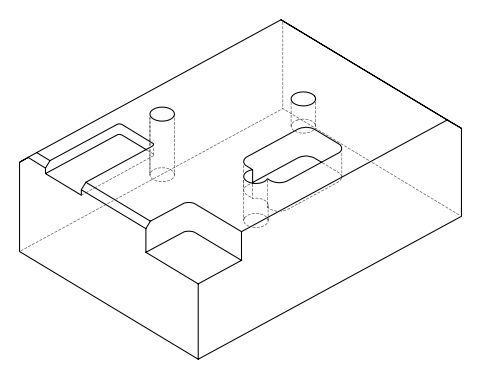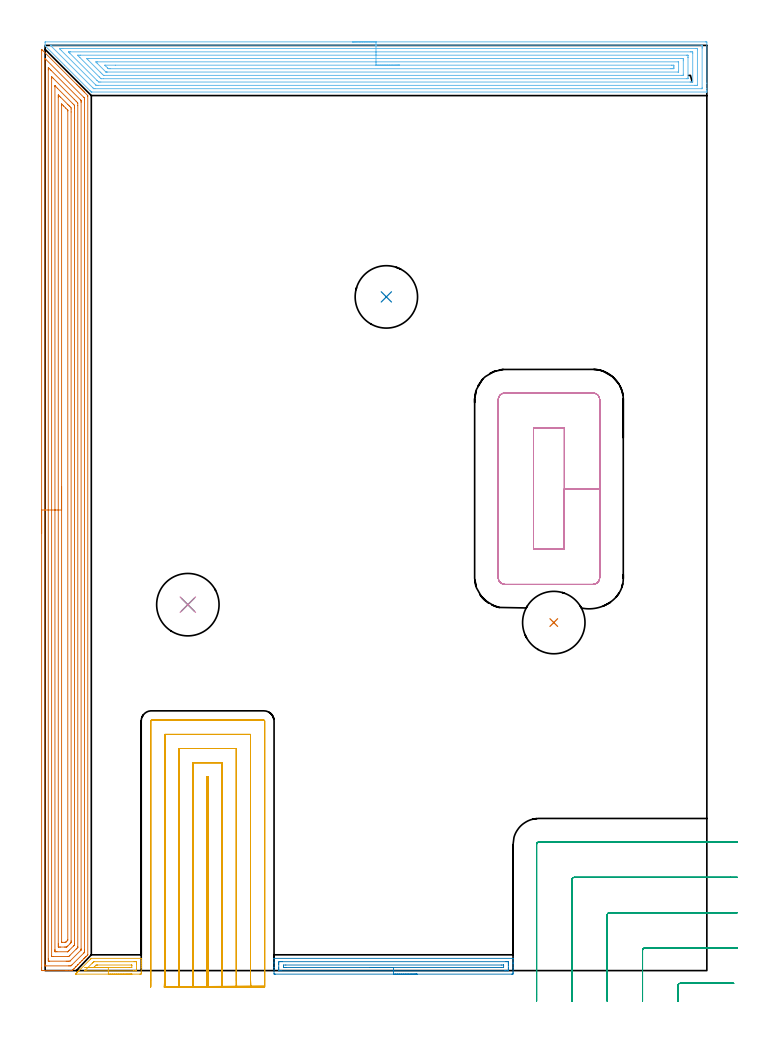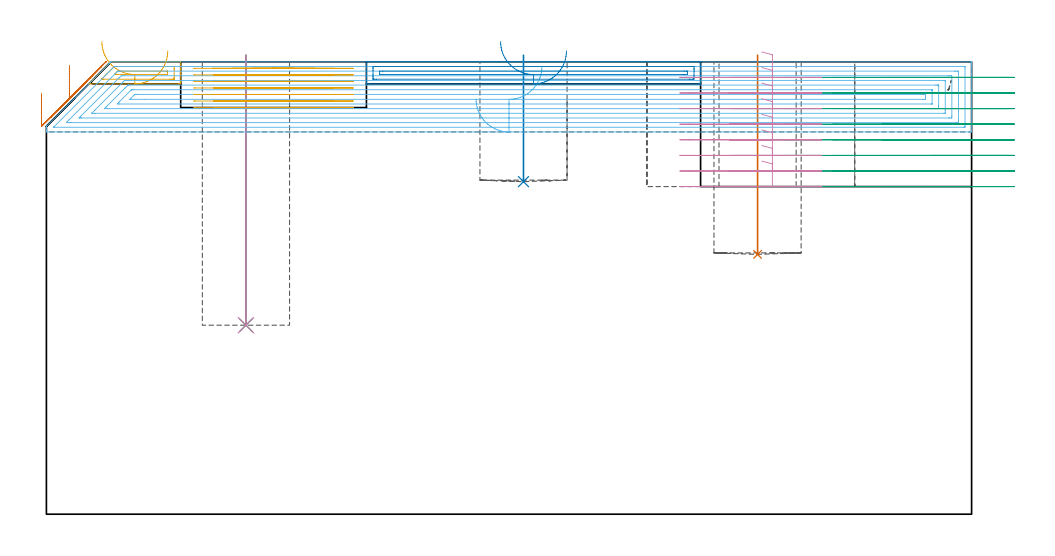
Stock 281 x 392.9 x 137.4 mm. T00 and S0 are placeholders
(PLAN: 11 operations, 5 tool changes, 78.5 min)
(1 INDEXABLE_INSERT_DRILL_BLIND_HOLE_FROM_SOLID | STEP1POCKET | NXT0302_024 | 0.24 min | 32065 mm3)
(2 INDEXABLE_INSERT_DRILL_BLIND_HOLE_FROM_SOLID_1 | STEP1POCKET_1 | NXT0302_024 | 0.16 min | 19887 mm3)
(3 INDEXABLE_INSERT_DRILL_BLIND_HOLE_FROM_SOLID_2 | STEP1POCKET_2 | NXT0302_005 | 0.33 min | 18078 mm3)
(4 DRILL_TO_ENLARGE_BLIND_HOLE | STEP1POCKET_2 | UGT0301_380 | 0.33 min | 26004 mm3)
(5 AREA_MILL | FG_CHAMFER_SURFACE | UGT0205_001 | 0.77 min | 822 mm3)
(6 AREA_MILL_1 | FG_CHAMFER_SURFACE_1 | UGT0205_001 | 17.73 min | 63671 mm3)
(7 AREA_MILL_2 | FG_CHAMFER_SURFACE_2 | UGT0205_001 | 21.69 min | 72508 mm3)
(8 AREA_MILL_3 | FG_CHAMFER_SURFACE_3 | UGT0205_001 | 2.61 min | 2464 mm3)
(9 MILL_CORNER_NOTCH_RECTANGULAR | CORNER_NOTCH_RECTANGULAR | UGT0201_094 | Follow Part, ap 5, ae 75% | 8.37 min | 200446 mm3)
(10 MILL_RECTANGULAR_POCKET | POCKET_RECTANGULAR_STRAIGHT | UGT0201_094 | Follow Part, ap 5, ae 75% | 7.2 min | 232419 mm3)
(11 MILL_SLOT | SLOT_PARTIAL_RECTANGULAR | UGT0201_126 | Follow Part, ap 2, ae 75% | 19.06 min | 86208 mm3)
(TOOL NXT0302_024 | Index. Insert Drill 26.5mm [880-D2650L32-03] | D26.5 PA176 FL80 Z2)
(TOOL NXT0302_005 | Index. Insert Drill 17mm [880-D1700L20-05] | D17 PA176 FL85 Z2)
(TOOL UGT0301_380 | Twist Drill Flat Bottom 26.5 mm | D26.5 PA180 FL165 Z2)
(TOOL UGT0205_001 | Chamfer Mill 20 x 3 x 45 deg. | D20 FL50 Z2)
(TOOL UGT0201_094 | End mill 20 mm | D20 FL38 Z4)
(TOOL UGT0201_126 | Carbide End Mill 8.0 | D8 FL15 Z4)
(OP 1 INDEXABLE_INSERT_DRILL_BLIND_HOLE_FROM_SOLID)
G17 G21 G94 G90
T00 M6
G54
G17 G0 G90 X216. Y147.8 S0 M3
G43 Z147.4 H1
G94 G81 G98 Z78.9 F250. R139.4
G80
M5
M2
(OP 2 INDEXABLE_INSERT_DRILL_BLIND_HOLE_FROM_SOLID_1)
G17 G21 G94 G90
T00 M6
G54
G17 G0 G90 X144.9 Y286.1 S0 M3
G43 Z147.4 H1
G94 G81 G98 Z101. F250. R139.4
G80
M5
M2
(OP 3 INDEXABLE_INSERT_DRILL_BLIND_HOLE_FROM_SOLID_2)
G17 G21 G94 G90
T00 M6
G54
G17 G0 G90 X60.6 Y155.4 S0 M3
G43 Z147.4 H1
G94 G81 G98 Z57.4 F250. R139.4
G80
M5
M2
(OP 4 DRILL_TO_ENLARGE_BLIND_HOLE)
G17 G21 G94 G90
T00 M6
G54
G17 G0 G90 X60.6 Y155.4 S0 M3
G43 Z147.4 H0
G94 G73 G98 Z57.4 F250. Q20. R139.4
G80
M5
M2
(OP 5 AREA_MILL)
G17 G21 G94 G90
T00 M6
G54
G17 G0 G90 X36.85 Y-1.5 S1061 M3
G43 Z147.4 H0
Z140.7
G94 G1 X36.812 Z139.828 F250.
X36.698 Z138.964
X36.509 Z138.112
X36.247 Z137.28
X35.913 Z136.474
X35.51 Z135.7
X35.042 Z134.964
X34.51 Z134.272
X33.921 Z133.629
X33.278 Z133.04
X32.586 Z132.509
X31.85 Z132.04
X31.076 Z131.637
X30.27 Z131.303
X29.438 Z131.041
X28.586 Z130.852
X27.722 Z130.738
X26.85 Z130.7
X13.212
X13.04 Y-1.498 Z130.702
X12.957 Y-1.496 Z130.704
X12.912 Y-1.491 Z130.706
X13.04 Y-1.359 Z130.839
X13.2 Y-1.198 Z130.997
X13.355 Y-1.043 Z131.154
X13.485 Y-0.914 Z131.284
X13.635 Y-0.762 Z131.433
X13.781 Y-0.618 Z131.58
X13.931 Y-0.468 Z131.729
X14.071 Y-0.327 Z131.869
X14.207 Y-0.192 Z132.006
X14.376 Y-0.023 Z132.175
X19.342 Y4.942 Z137.142
X19.551 Y5.149 Z137.344
X19.605 Y5.196 Z137.389
X19.722 Y5.2 Z137.4
X40.66
X40.79 Y5.198 Z137.389
X40.796 Y5.108 Z137.3
X40.8 Y5.011 Z137.209
Y4.352 Z136.551
Y3.702 Z135.901
Y3.156 Z135.352
Y2.883 Z135.08
Y2.285 Z134.482
Y2.013 Z134.21
Y1.415 Z133.609
Y-0.899 Z131.297
X40.795 Y-1.198 Z130.998
X40.79 Y-1.493 Z130.703
X40.521 Y-1.497 Z130.701
X40.215 Y-1.5 Z130.7
X26.85
Y-0.086 Z132.114
X17.38 Y-0.085 Z132.115
X17.049 Y-0.084 Z132.116
X16.798 Y-0.081 Z132.119
X16.785 Y-0.079 Z132.121
X16.788 Y-0.071 Z132.129
X16.81 Y-0.045 Z132.155
X17.049 Y0.199 Z132.399
X20.006 Y3.156 Z135.356
X20.307 Y3.455 Z135.655
X20.613 Y3.754 Z135.954
X20.648 Y3.779 Z135.979
X20.676 Y3.781 Z135.981
X20.737 Y3.784 Z135.984
X20.86 Y3.785 Z135.985
X37.789 Y3.786 Z135.986
X38.433 Y3.784 Z135.984
X38.684 Y3.782 Z135.982
X38.765 Y3.779 Z135.979
X38.791 Y3.772 Z135.972
X38.793 Y3.757 Z135.957
X38.798 Y3.67 Z135.87
X38.8 Y3.156 Z135.356
Y2.798 Z134.998
Y0.544 Z132.744
X38.799 Y0.186 Z132.386
X38.796 Y0.066 Z132.266
X38.791 Y-0.03 Z132.17
X38.786 Y-0.079 Z132.121
X38.754 Y-0.08 Z132.12
X38.433 Y-0.084 Z132.116
X38.186 Y-0.085 Z132.115
X37.542 Y-0.086 Z132.114
X26.85
Y1.328 Z133.528
X21.592
X21.504 Y1.329 Z133.529
X20.698 Y1.332 Z133.532
X20.689 Y1.335 Z133.535
X20.67 Y1.359 Z133.559
X20.721 Y1.415 Z133.615
X21.105 Y1.804 Z134.004
X21.504 Y2.205 Z134.405
X21.546 Y2.245 Z134.445
X21.592 Y2.285 Z134.485
X21.695 Y2.364 Z134.564
X22.043 Y2.369 Z134.569
X22.219 Y2.371 Z134.571
X36.563
X36.651 Y2.37 Z134.57
X36.739 Y2.367 Z134.567
X36.788 Y2.364 Z134.564
X36.793 Y2.333 Z134.533
X36.797 Y2.285 Z134.485
X36.799 Y2.14 Z134.34
X36.792 Y1.415 Z133.615
X36.79 Y1.347 Z133.547
X36.733 Y1.335 Z133.535
X36.651 Y1.333 Z133.533
X35.848 Y1.329 Z133.529
X35.76
X26.85 Y1.328 Z133.528
X25.978 Z133.567
X25.114 Z133.68
X24.262 Z133.869
X23.43 Z134.132
X22.624 Z134.465
X21.85 Z134.868
X21.114 Z135.337
X20.422 Z135.868
X19.779 Z136.457
X19.19 Z137.101
X18.658 Z137.793
X18.19 Z138.528
X17.787 Z139.302
X17.453 Z140.108
X17.191 Z140.94
X17.002 Z141.792
X16.888 Z142.657
X16.85 Z143.528
G0 Z147.4
M5
M2
(OP 6 AREA_MILL_1)
G17 G21 G94 G90
T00 M6
G54
G17 G0 G90 X130.5 Y394.4 S1061 M3
G43 Z147.4 H0
Z126.1
G94 G1 X130.538 Z125.228 F250.
X130.652 Z124.363
X130.841 Z123.512
X131.103 Z122.68
X131.437 Z121.874
X131.84 Z121.1
X132.308 Z120.364
X132.84 Z119.672
X133.429 Z119.029
X134.072 Z118.44
X134.764 Z117.908
X135.5 Z117.44
X136.274 Z117.037
X137.08 Z116.703
X137.912 Z116.441
X138.764 Z116.252
X139.628 Z116.138
X140.5 Z116.1
X280.376
X280.783 Y394.396 Z116.102
X280.99 Y394.392 Z116.106
X281. Y394.181 Z116.316
Y376.854 Z133.641
Y374.469 Z136.026
Y373.769 Z136.731
Y373.485 Z137.015
Y373.117 Z137.374
X280.992 Y373.103 Z137.388
X280.824 Y373.1 Z137.4
X19.84
X19.605 Y373.104 Z137.39
X19.578 Y373.125 Z137.37
X19.473 Y373.226 Z137.271
X19.393 Y373.306 Z137.192
X19.277 Y373.422 Z137.076
X19.112 Y373.585 Z136.909
X18.946 Y373.753 Z136.745
X8.221 Y384.478 Z126.021
X0.111 Y392.589 Z117.909
X0.01 Y392.692 Z117.804
X0. Y392.939 Z117.56
Y394.09 Z116.406
Y394.264 Z116.232
X0.003 Y394.391 Z116.105
X0.177 Y394.4 Z116.1
X140.5
Y392.986 Z117.514
X278.635 Y392.985 Z117.515
X278.982 Y392.979 Z117.521
X278.99 Y392.867 Z117.633
X278.997 Y392.626 Z117.874
X278.999 Y392.147 Z118.353
X279. Y391.74 Z118.76
X278.999 Y374.947 Z135.553
X278.992 Y374.54 Z135.96
X278.989 Y374.52 Z135.98
X278.984 Y374.518 Z135.982
X278.959 Y374.516 Z135.984
X278.907 Y374.515 Z135.985
X278.801 Y374.514 Z135.986
X21.135
X20.712 Y374.519 Z135.981
X20.66 Y374.521 Z135.979
X20.635 Y374.526 Z135.974
X20.592 Y374.566 Z135.934
X20.455 Y374.697 Z135.803
X20.287 Y374.863 Z135.637
X2.412 Y392.739 Z117.761
X2.262 Y392.892 Z117.608
X2.218 Y392.939 Z117.561
X2.185 Y392.979 Z117.521
X2.457 Y392.985 Z117.515
X140.5 Y392.986 Z117.514
Y391.572 Z118.928
X276.489 Y391.571 Z118.929
X276.801 Y391.57 Z118.93
X276.905 Y391.568 Z118.932
X276.979 Y391.565 Z118.935
X276.99 Y391.46 Z119.04
X276.996 Y391.263 Z119.237
X276.999 Y391.067 Z119.433
Y376.237 Z134.263
X276.998 Y376.042 Z134.458
X276.992 Y375.975 Z134.525
X276.987 Y375.935 Z134.565
X276.956 Y375.934 Z134.566
X276.801 Y375.931 Z134.569
X276.219 Y375.929 Z134.571
X275.907
X22.386
X22.075 Y375.93 Z134.57
X21.763 Y375.934 Z134.566
X21.678 Y375.935 Z134.565
X21.634 Y375.975 Z134.525
X21.542 Y376.062 Z134.438
X21.363 Y376.237 Z134.263
X6.88 Y390.719 Z119.781
X6.343 Y391.263 Z119.237
X6.166 Y391.446 Z119.054
X6.066 Y391.565 Z118.935
X6.257 Y391.567 Z118.933
X6.57 Y391.57 Z118.93
X6.88 Y391.571 Z118.929
X7.462 Y391.572 Z118.928
X140.5
Y390.157 Z120.343
X274.12
X274.345 Y390.156 Z120.344
X274.874 Y390.15 Z120.35
X274.99 Y390.139 Z120.361
X274.994 Y389.933 Z120.567
X275. Y389.509 Z120.992
Y378.018 Z132.482
X274.994 Y377.57 Z132.93
X274.99 Y377.359 Z133.141
X274.782 Y377.349 Z133.151
X274.12 Y377.344 Z133.156
X273.895 Y377.343 Z133.157
X23.638
X22.968 Y377.347 Z133.153
X22.737 Y377.35 Z133.15
X22.075 Y377.975 Z132.525
X22.044 Y378.005 Z132.495
X10.456 Y389.593 Z120.907
X10.131 Y389.922 Z120.578
X9.974 Y390.084 Z120.416
X9.913 Y390.151 Z120.349
X9.956 Y390.152 Z120.348
X10.456 Y390.156 Z120.344
X10.68 Y390.157 Z120.343
X140.5
Y388.743 Z121.757
X272.465 Y388.742 Z121.758
X272.732 Y388.739 Z121.761
X272.909 Y388.736 Z121.764
X272.991 Y388.728 Z121.772
X272.993 Y388.705 Z121.795
X272.996 Y388.611 Z121.889
X273. Y387.951 Z122.549
Y387.727 Z122.773
X272.999 Y379.113 Z131.387
X272.997 Y378.889 Z131.611
X272.994 Y378.806 Z131.694
X272.991 Y378.771 Z131.729
X272.864 Y378.764 Z131.736
X272.599 Y378.759 Z131.741
X272.465 Y378.757 Z131.743
X24.756
X23.992 Y378.761 Z131.739
X23.862 Y378.764 Z131.736
X23.742 Y378.771 Z131.729
X23.619 Y378.889 Z131.611
X22.968 Y379.53 Z130.97
X14.771 Y387.727 Z122.773
X14.031 Y388.47 Z122.03
X13.896 Y388.611 Z121.889
X13.782 Y388.736 Z121.764
X13.901 Y388.74 Z121.76
X14.031 Y388.741 Z121.759
X14.791 Y388.743 Z121.757
X14.924
X140.5
Y387.329 Z123.171
X270.054
X270.544 Y387.327 Z123.173
X270.954 Y387.323 Z123.177
X270.99 Y387.32 Z123.18
X270.996 Y387.281 Z123.219
X270.999 Y386.844 Z123.656
X271. Y386.393 Z124.107
X270.999 Y380.656 Z129.844
X270.995 Y380.211 Z130.289
X270.99 Y380.182 Z130.318
X270.972 Y380.178 Z130.322
X270.912 Y380.175 Z130.325
X270.79 Y380.172 Z130.328
X270.544 Y380.171 Z130.329
X270.141
X25.001
X24.879 Y380.173 Z130.327
X24.818 Y380.175 Z130.325
X24.791 Y380.178 Z130.322
X24.756 Y380.201 Z130.299
X24.294 Y380.656 Z129.844
X23.862 Y381.086 Z129.414
X23.407 Y381.54 Z128.96
X18.5 Y386.449 Z124.051
X18.108 Y386.844 Z123.656
X17.725 Y387.234 Z123.266
X17.645 Y387.323 Z123.177
X17.715 Y387.325 Z123.175
X17.845 Y387.327 Z123.173
X18.009 Y387.328 Z123.172
X18.5 Y387.329 Z123.171
X140.5
Y385.915 Z124.585
X268.803 Y385.914 Z124.586
X268.955 Y385.91 Z124.59
X268.985 Y385.908 Z124.592
X268.992 Y385.89 Z124.61
X268.997 Y385.864 Z124.636
X268.999 Y385.836 Z124.664
Y381.944 Z128.556
X268.997 Y381.783 Z128.717
X268.991 Y381.655 Z128.845
X268.986 Y381.592 Z128.908
X268.968 Y381.59 Z128.91
X268.757 Y381.586 Z128.914
X26.498 Y381.585 Z128.915
X26.074 Y381.588 Z128.912
X25.863 Y381.592 Z128.908
X25.813 Y381.596 Z128.904
X25.752 Y381.652 Z128.848
X25.65 Y381.749 Z128.751
X22.075 Y385.324 Z125.176
X21.604 Y385.805 Z124.695
X21.511 Y385.908 Z124.592
X22.12 Y385.915 Z124.585
X140.5
Y384.501 Z125.999
X266.076 Y384.5 Z126.
X266.66 Y384.498 Z126.002
X266.969 Y384.494 Z126.006
X266.997 Y384.192 Z126.308
X266.999 Y384.162 Z126.338
Y383.308 Z127.192
Y383.279 Z127.221
X266.969 Y383.007 Z127.493
X266.386 Y383.001 Z127.499
X266.076 Y383. Z127.5
X265.494
X27.749
X27.437 Y383.001 Z127.499
X26.848 Y383.007 Z127.493
X26.544 Y383.303 Z127.197
X26.538 Y383.308 Z127.192
X25.65 Y384.197 Z126.303
X25.445 Y384.414 Z126.086
X25.375 Y384.495 Z126.005
X25.412 Y384.498 Z126.002
X25.463 Y384.499 Z126.001
X29.802 Y384.5 Z126.
X140.5 Y384.501 Z125.999
X141.372 Z126.038
X142.237 Z126.151
X143.088 Z126.34
X143.92 Z126.603
X144.726 Z126.936
X145.5 Z127.339
X146.236 Z127.808
X146.928 Z128.339
X147.571 Z128.928
X148.16 Z129.572
X148.692 Z130.264
X149.16 Z130.999
X149.563 Z131.773
X149.897 Z132.579
X150.159 Z133.411
X150.348 Z134.263
X150.462 Z135.128
X150.5 Z135.999
G0 Z147.4
M5
M2
(OP 7 AREA_MILL_2)
G17 G21 G94 G90
T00 M6
G54
G17 G0 G90 X-1.5 Y185.6 S1061 M3
G43 Z147.4 H0
Z127.8
G94 G1 Y185.638 Z126.928 F250.
Y185.752 Z126.064
Y185.941 Z125.212
Y186.203 Z124.38
Y186.537 Z123.574
Y186.94 Z122.8
Y187.408 Z122.064
Y187.94 Z121.372
Y188.529 Z120.729
Y189.172 Z120.14
Y189.864 Z119.608
Y190.6 Z119.14
Y191.374 Z118.737
Y192.18 Z118.403
Y193.012 Z118.141
Y193.863 Z117.952
Y194.728 Z117.838
Y195.6 Z117.8
Y390.908
X-1.495 Y391.164 Z117.805
X-1.493 Y391.181 Z117.806
X-1.464 Y391.164 Z117.836
X-1.362 Y391.062 Z117.938
X-0.995 Y390.697 Z118.301
X13.242 Y376.458 Z132.542
X13.612 Y376.09 Z132.908
X14.101 Y375.599 Z133.401
X14.337 Y375.364 Z133.635
X14.497 Y375.206 Z133.792
X14.653 Y375.048 Z133.951
X14.784 Y374.917 Z134.082
X14.939 Y374.763 Z134.235
X15.092 Y374.609 Z134.389
X15.231 Y374.47 Z134.529
X15.382 Y374.32 Z134.677
X15.53 Y374.171 Z134.827
X15.679 Y374.022 Z134.976
X15.825 Y373.877 Z135.12
X15.968 Y373.733 Z135.266
X16.126 Y373.575 Z135.423
X16.267 Y373.435 Z135.563
X16.406 Y373.295 Z135.704
X16.573 Y373.128 Z135.871
X16.71 Y372.992 Z136.006
X18.038 Y371.664 Z137.334
X18.058 Y371.641 Z137.355
X18.096 Y371.595 Z137.39
X18.1 Y371.34 Z137.4
Y6.892
X18.098 Y6.705 Z137.385
X18.069 Y6.666 Z137.363
X18.038 Y6.637 Z137.336
X17.398 Y5.998 Z136.698
X17.3 Y5.898 Z136.596
X17.204 Y5.804 Z136.503
X17.1 Y5.7 Z136.4
X17.005 Y5.603 Z136.301
X16.912 Y5.511 Z136.211
X16.802 Y5.402 Z136.102
X16.71 Y5.308 Z136.006
X16.504 Y5.104 Z135.803
X16.445 Y5.045 Z135.745
X15.825 Y4.423 Z135.121
X15.586 Y4.186 Z134.886
X14.939 Y3.538 Z134.236
X14.727 Y3.327 Z134.027
X14.054 Y2.652 Z133.351
X13.868 Y2.468 Z133.168
X13.821 Y2.421 Z133.121
X13.169 Y1.767 Z132.466
X13.008 Y1.608 Z132.308
X12.927 Y1.526 Z132.226
X12.284 Y0.882 Z131.581
X11.903 Y0.502 Z131.202
X11.694 Y0.292 Z130.991
X11.586 Y0.185 Z130.884
X11.4 Y0.002 Z130.7
X11.398 Y0. Z130.698
X11.245 Z130.544
X10.513 Z129.807
X9.262 Z128.559
X8.743 Z128.037
X-0.37 Z118.928
X-0.995 Y0.001 Z118.302
X-1.212 Y0.003 Z118.085
X-1.492 Y0.009 Z117.806
X-1.495 Y0.127 Z117.803
X-1.499 Y0.632 Z117.801
X-1.5 Y1.142 Z117.8
Y195.6
X-0.086 Z119.214
Y386.991
X-0.084 Y387.187 Z119.216
X-0.081 Y387.284 Z119.219
X-0.079 Y387.316 Z119.221
X-0.052 Y387.293 Z119.248
X0.037 Y387.209 Z119.337
X0.259 Y386.991 Z119.559
X16.357 Y370.892 Z135.657
X16.536 Y370.708 Z135.836
X16.677 Y370.562 Z135.977
X16.679 Y370.457 Z135.979
X16.686 Y370.022 Z135.986
Y369.998
Y8.706
X16.684 Y7.813 Z135.984
X16.683 Y7.787 Z135.983
X16.676 Y7.738 Z135.976
X16.632 Y7.689 Z135.932
X16.552 Y7.604 Z135.852
X16.431 Y7.481 Z135.731
X16.279 Y7.328 Z135.579
X11.371 Y2.421 Z130.671
X11.08 Y2.141 Z130.38
X10.923 Y2.006 Z130.223
X10.513 Y2.003 Z129.813
X10.044 Y2. Z129.344
X0.306 Y2.001 Z119.606
X0.045 Y2.006 Z119.345
X-0.077 Y2.01 Z119.223
X-0.085 Y2.396 Z119.215
X-0.086 Y2.421 Z119.214
Y195.6
X1.328 Z120.628
X1.329 Y382.519 Z120.629
X1.33 Y382.853 Z120.63
X1.334 Y383.413 Z120.634
X1.335 Y383.442 Z120.635
X1.378 Y383.413 Z120.678
X1.661 Y383.137 Z120.961
X2.282 Y382.519 Z121.582
X2.546 Y382.255 Z121.846
X14.939 Y369.861 Z134.239
X15.126 Y369.671 Z134.426
X15.219 Y369.574 Z134.519
X15.262 Y369.527 Z134.562
X15.265 Y369.439 Z134.565
X15.269 Y369.104 Z134.569
X15.271 Y368.769 Z134.571
Y9.24
X15.269 Y8.961 Z134.569
X15.266 Y8.822 Z134.566
X15.265 Y8.79 Z134.565
X15.249 Y8.76 Z134.549
X15.179 Y8.681 Z134.479
X15.06 Y8.56 Z134.36
X14.939 Y8.439 Z134.239
X10.709 Y4.209 Z130.009
X10.609 Y4.113 Z129.909
X10.513 Y4.022 Z129.813
X9.832 Y4.003 Z129.132
X9.628 Y4.002 Z128.928
X8.95 Y4. Z128.25
X1.867 Y4.001 Z121.167
X1.661 Y4.004 Z120.961
X1.454 Y4.01 Z120.754
X1.335 Y4.018 Z120.635
X1.332 Y4.098 Z120.632
X1.33 Y4.209 Z120.63
X1.329 Y4.545 Z120.629
X1.328 Y5.104 Z120.628
Y195.6
X2.743 Z122.043
Y378.941
X2.745 Y379.504 Z122.045
X2.747 Y379.563 Z122.047
X2.749 Y379.589 Z122.049
X2.788 Y379.553 Z122.088
X2.993 Y379.353 Z122.293
X3.41 Y378.941 Z122.71
X12.353 Y369.998 Z131.653
X13.169 Y369.18 Z132.469
X13.242 Y369.104 Z132.542
X13.85 Y368.415 Z133.15
X13.857 Y367.315 Z133.157
Y10.122
X13.855 Y9.948 Z133.155
X13.853 Y9.862 Z133.153
X13.85 Y9.822 Z133.15
X13.836 Y9.796 Z133.136
X13.624 Y9.576 Z132.924
X13.397 Y9.346 Z132.697
X13.169 Y9.117 Z132.469
X10.513 Y6.463 Z129.813
X10.28 Y6.234 Z129.58
X10.061 Y6.022 Z129.361
X9.628 Y6. Z128.928
X3.431 Z122.731
X2.989 Y6.004 Z122.289
X2.77 Y6.009 Z122.07
X2.749 Y6.011 Z122.049
X2.747 Y6.028 Z122.047
X2.744 Y6.068 Z122.044
X2.743 Y6.125 Z122.043
Y195.6
X4.157 Z123.457
Y375.364
X4.158 Y375.524 Z123.458
X4.162 Y375.685 Z123.462
X4.163 Y375.718 Z123.463
X4.183 Y375.707 Z123.483
X4.242 Y375.654 Z123.542
X4.316 Y375.584 Z123.616
X4.538 Y375.364 Z123.838
X5.202 Y374.7 Z124.502
X11.692 Y368.209 Z130.992
X12.284 Y367.607 Z131.584
X12.425 Y367.459 Z131.725
X12.436 Y367.315 Z131.736
X12.439 Y367.158 Z131.739
X12.443 Y366.42 Z131.743
Y366.259
Y11.203
X12.441 Y11.042 Z131.741
X12.439 Y10.935 Z131.739
X12.436 Y10.853 Z131.736
X12.414 Y10.824 Z131.714
X12.284 Y10.685 Z131.584
X12.178 Y10.577 Z131.478
X12.072 Y10.47 Z131.372
X10.283 Y8.681 Z129.583
X9.953 Y8.353 Z129.253
X9.628 Y8.035 Z128.928
X9.599 Y8.01 Z128.899
X9.575 Y8.006 Z128.875
X9.522 Y8.003 Z128.822
X9.416 Y8. Z128.716
X4.99 Z124.29
X4.316 Y8.004 Z123.616
X4.22 Y8.006 Z123.52
X4.168 Y8.01 Z123.468
X4.164 Y8.198 Z123.464
X4.159 Y8.52 Z123.459
X4.157 Y8.681 Z123.457
Y8.842
Y195.6
X5.571 Z124.871
X5.572 Y370.892 Z124.872
X5.574 Y371.41 Z124.874
X5.578 Y371.787 Z124.878
X5.583 Y371.858 Z124.883
X5.661 Y371.787 Z124.961
X6.087 Y371.364 Z125.387
X6.56 Y370.892 Z125.86
X9.628 Y367.824 Z128.928
X10.137 Y367.315 Z129.437
X10.513 Y366.936 Z129.813
X11.022 Y366.42 Z130.322
X11.026 Y365.902 Z130.326
X11.029 Y364.632 Z130.329
X11.028 Y12.633 Z130.328
X11.025 Y12.259 Z130.325
X11.022 Y11.999 Z130.322
X11.017 Y11.877 Z130.317
X10.955 Y11.812 Z130.255
X10.517 Y11.364 Z129.817
X9.625 Y10.473 Z128.925
X9.174 Y10.034 Z128.474
X9.147 Y10.01 Z128.447
X9.091 Y10.007 Z128.391
X8.975 Y10.003 Z128.275
X8.743 Y10.001 Z128.043
X8.322 Y10. Z127.622
X6.552 Z125.852
X6.087 Y10.001 Z125.387
X5.663 Y10.004 Z124.963
X5.583 Y10.01 Z124.883
X5.578 Y10.089 Z124.878
X5.574 Y10.47 Z124.874
X5.572 Y10.99 Z124.872
X5.571 Y11.364 Z124.871
Y195.6
X6.985 Z126.285
Y367.302
X6.988 Y367.746 Z126.288
X6.991 Y367.961 Z126.291
X6.992 Y367.997 Z126.292
X7.027 Y367.966 Z126.327
X7.093 Y367.904 Z126.393
X7.688 Y367.315 Z126.988
X7.857 Y367.146 Z127.157
X8.743 Y366.26 Z128.043
X9.475 Y365.526 Z128.775
X9.58 Y365.414 Z128.88
X9.608 Y365.383 Z128.908
X9.61 Y365.36 Z128.91
X9.612 Y365.306 Z128.912
X9.614 Y365.086 Z128.914
Y13.153
X9.608 Y12.938 Z128.908
X9.478 Y12.787 Z128.778
X9.293 Y12.597 Z128.593
X8.961 Y12.259 Z128.261
X8.851 Y12.15 Z128.151
X8.743 Y12.047 Z128.043
X8.701 Y12.01 Z128.001
X8.664 Y12.007 Z127.964
X8.585 Y12.003 Z127.885
X8.428 Y12.001 Z127.728
X8.113 Y12. Z127.413
X7.228 Z126.528
X7.085 Y12.001 Z126.385
X7.054 Y12.002 Z126.354
X7.024 Y12.005 Z126.324
X6.998 Y12.009 Z126.298
X6.992 Y12.045 Z126.292
X6.986 Y12.245 Z126.286
X6.985 Y12.259 Z126.285
Y195.6
Y196.472 Z126.323
Y197.336 Z126.437
Y198.188 Z126.626
Y199.02 Z126.888
Y199.826 Z127.222
Y200.6 Z127.625
Y201.336 Z128.094
Y202.028 Z128.625
Y202.671 Z129.214
Y203.26 Z129.857
Y203.791 Z130.55
Y204.26 Z131.285
Y204.663 Z132.059
Y204.997 Z132.865
Y205.259 Z133.697
Y205.448 Z134.549
Y205.562 Z135.414
Y205.6 Z136.285
G0 Z147.4
M5
M2
(OP 8 AREA_MILL_3)
G17 G21 G94 G90
T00 M6
G54
G17 G0 G90 X157.95 Y-1.5 S1061 M3
G43 Z147.4 H0
Z140.7
G94 G1 X157.912 Z139.828 F250.
X157.798 Z138.964
X157.609 Z138.112
X157.347 Z137.28
X157.013 Z136.474
X156.61 Z135.7
X156.142 Z134.964
X155.61 Z134.272
X155.021 Z133.629
X154.378 Z133.04
X153.686 Z132.509
X152.95 Z132.04
X152.176 Z131.637
X151.37 Z131.303
X150.538 Z131.041
X149.687 Z130.852
X148.822 Z130.738
X147.95 Z130.7
X97.75
X97.444 Y-1.497
X97.21 Y-1.492 Z130.703
X97.2 Y-1.198 Z130.998
Y0.544 Z132.738
Y1.207 Z133.405
Y1.415 Z133.612
Y3.156 Z135.352
Y3.571 Z135.77
Y5.056 Z137.254
X97.202 Y5.129 Z137.322
X97.21 Y5.197 Z137.389
X97.306 Y5.2 Z137.4
X198.594
X198.69 Y5.197 Z137.389
X198.698 Y5.129 Z137.322
X198.7 Y5.056 Z137.254
Y3.571 Z135.77
Y3.156 Z135.352
Y2.949 Z135.146
Y1.207 Z133.405
Y0.544 Z132.738
Y-0.866 Z131.329
X198.697 Y-1.198 Z130.998
X198.69 Y-1.492 Z130.703
X198.456 Y-1.497 Z130.7
X198.15 Y-1.5
X147.95
Y-0.086 Z132.114
X100.169
X99.527 Y-0.084 Z132.116
X99.277 Y-0.081 Z132.119
X99.224 Y-0.079 Z132.121
X99.21 Y-0.063 Z132.137
X99.204 Y-0.01 Z132.19
X99.201 Y0.544 Z132.744
X99.2 Y0.864 Z133.064
Y1.415 Z133.615
Y2.606 Z134.806
X99.202 Y3.156 Z135.356
X99.205 Y3.472 Z135.672
X99.216 Y3.779 Z135.979
X99.527 Y3.783 Z135.983
X99.774 Y3.785 Z135.985
X100.416 Y3.786 Z135.986
X100.662
X195.731
X196.373 Y3.784 Z135.984
X196.624 Y3.781 Z135.981
X196.676 Y3.779 Z135.979
X196.69 Y3.763 Z135.963
X196.696 Y3.711 Z135.911
X196.699 Y3.156 Z135.356
X196.7 Y2.836 Z135.036
Y2.285 Z134.485
Y1.094 Z133.294
X196.698 Y0.544 Z132.744
X196.695 Y0.228 Z132.428
X196.684 Y-0.079 Z132.121
X196.373 Y-0.083 Z132.117
X196.126 Y-0.085 Z132.115
X195.485 Y-0.086 Z132.114
X195.238
X147.95
Y1.328 Z133.528
X102.193 Y1.329 Z133.529
X101.39 Y1.33 Z133.53
X101.304 Y1.332 Z133.532
X101.225 Y1.335 Z133.535
X101.21 Y1.415 Z133.615
X101.205 Y1.512 Z133.712
X101.21 Y2.285 Z134.485
X101.223 Y2.364 Z134.564
X102.193 Y2.371 Z134.571
X193.708
X194.51 Y2.37 Z134.57
X194.596 Y2.368 Z134.568
X194.675 Y2.365 Z134.565
X194.69 Y2.285 Z134.485
X194.696 Y2.188 Z134.388
X194.69 Y1.415 Z133.615
X194.677 Y1.336 Z133.536
X193.708 Y1.329 Z133.529
X147.95 Y1.328 Z133.528
X147.078 Z133.567
X146.214 Z133.68
X145.362 Z133.869
X144.53 Z134.132
X143.724 Z134.465
X142.95 Z134.868
X142.214 Z135.337
X141.522 Z135.868
X140.879 Z136.457
X140.29 Z137.101
X139.759 Z137.793
X139.29 Z138.528
X138.887 Z139.302
X138.553 Z140.108
X138.291 Z140.94
X138.102 Z141.792
X137.988 Z142.657
X137.95 Z143.528
G0 Z147.4
M5
M2
(OP 9 MILL_CORNER_NOTCH_RECTANGULAR)
G17 G21 G94 G90
T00 M6
G54
G17 G0 G90 X292.417 Y-5.4 S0 M3
G43 Z147.4 H0
Z132.662
G94 G1 X289.417 F250.
X269.694 F500.
G3 X268.7 Y-6.394 R1.
G1 Y-10.
Y-13. F250.
G0 Z147.4
X294. Y9.6
Z132.662
G1 X291.
X254.695 F500.
G3 X253.7 Y8.605 R1.
G1 Y-10.
Y-13. F250.
G0 Z147.4
X294. Y24.6
Z132.662
G1 X291.
X239.695 F500.
G3 X238.7 Y23.605 R1.
G1 Y-10.
Y-13. F250.
G0 Z147.4
X294. Y39.6
Z132.662
G1 X291.
X224.695 F500.
G3 X223.7 Y38.605 R1.
G1 Y-10.
Y-13. F250.
G0 Z147.4
X294. Y54.6
Z132.662
G1 X291.
X209.695 F500.
G3 X208.7 Y53.605 R1.
G1 Y-10.
Y-13. F250.
G0 Z147.4
X292.417 Y-5.4
Z127.925
G1 X289.417
X269.694 F500.
G3 X268.7 Y-6.394 R1.
G1 Y-10.
Y-13. F250.
G0 Z147.4
X294. Y9.6
Z127.925
G1 X291.
X254.695 F500.
G3 X253.7 Y8.605 R1.
G1 Y-10.
Y-13. F250.
G0 Z147.4
X294. Y24.6
Z127.925
G1 X291.
X239.695 F500.
G3 X238.7 Y23.605 R1.
G1 Y-10.
Y-13. F250.
G0 Z147.4
X294. Y39.6
Z127.925
G1 X291.
X224.695 F500.
G3 X223.7 Y38.605 R1.
G1 Y-10.
Y-13. F250.
G0 Z147.4
X294. Y54.6
Z127.925
G1 X291.
X209.695 F500.
G3 X208.7 Y53.605 R1.
G1 Y-10.
Y-13. F250.
G0 Z147.4
X292.417 Y-5.4
Z123.187
G1 X289.417
X269.694 F500.
G3 X268.7 Y-6.394 R1.
G1 Y-10.
Y-13. F250.
G0 Z147.4
X294. Y9.6
Z123.187
G1 X291.
X254.695 F500.
G3 X253.7 Y8.605 R1.
G1 Y-10.
Y-13. F250.
G0 Z147.4
X294. Y24.6
Z123.187
G1 X291.
X239.695 F500.
G3 X238.7 Y23.605 R1.
G1 Y-10.
Y-13. F250.
G0 Z147.4
X294. Y39.6
Z123.187
G1 X291.
X224.695 F500.
G3 X223.7 Y38.605 R1.
G1 Y-10.
Y-13. F250.
G0 Z147.4
X294. Y54.6
Z123.187
G1 X291.
X209.695 F500.
G3 X208.7 Y53.605 R1.
G1 Y-10.
Y-13. F250.
G0 Z147.4
X292.417 Y-5.4
Z118.45
G1 X289.417
X269.694 F500.
G3 X268.7 Y-6.394 R1.
G1 Y-10.
Y-13. F250.
G0 Z147.4
X294. Y9.6
Z118.45
G1 X291.
X254.695 F500.
G3 X253.7 Y8.605 R1.
G1 Y-10.
Y-13. F250.
G0 Z147.4
X294. Y24.6
Z118.45
G1 X291.
X239.695 F500.
G3 X238.7 Y23.605 R1.
G1 Y-10.
Y-13. F250.
G0 Z147.4
X294. Y39.6
Z118.45
G1 X291.
X224.695 F500.
G3 X223.7 Y38.605 R1.
G1 Y-10.
Y-13. F250.
G0 Z147.4
X294. Y54.6
Z118.45
G1 X291.
X209.695 F500.
G3 X208.7 Y53.605 R1.
G1 Y-10.
Y-13. F250.
G0 Z147.4
X292.417 Y-5.4
Z113.712
G1 X289.417
X269.694 F500.
G3 X268.7 Y-6.394 R1.
G1 Y-10.
Y-13. F250.
G0 Z147.4
X294. Y9.6
Z113.712
G1 X291.
X254.695 F500.
G3 X253.7 Y8.605 R1.
G1 Y-10.
Y-13. F250.
G0 Z147.4
X294. Y24.6
Z113.712
G1 X291.
X239.695 F500.
G3 X238.7 Y23.605 R1.
G1 Y-10.
Y-13. F250.
G0 Z147.4
X294. Y39.6
Z113.712
G1 X291.
X224.695 F500.
G3 X223.7 Y38.605 R1.
G1 Y-10.
Y-13. F250.
G0 Z147.4
X294. Y54.6
Z113.712
G1 X291.
X209.695 F500.
G3 X208.7 Y53.605 R1.
G1 Y-10.
Y-13. F250.
G0 Z147.4
X292.417 Y-5.4
Z108.975
G1 X289.417
X269.694 F500.
G3 X268.7 Y-6.394 R1.
G1 Y-10.
Y-13. F250.
G0 Z147.4
X294. Y9.6
Z108.975
G1 X291.
X254.695 F500.
G3 X253.7 Y8.605 R1.
G1 Y-10.
Y-13. F250.
G0 Z147.4
X294. Y24.6
Z108.975
G1 X291.
X239.695 F500.
G3 X238.7 Y23.605 R1.
G1 Y-10.
Y-13. F250.
G0 Z147.4
X294. Y39.6
Z108.975
G1 X291.
X224.695 F500.
G3 X223.7 Y38.605 R1.
G1 Y-10.
Y-13. F250.
G0 Z147.4
X294. Y54.6
Z108.975
G1 X291.
X209.695 F500.
G3 X208.7 Y53.605 R1.
G1 Y-10.
Y-13. F250.
G0 Z147.4
X292.417 Y-5.4
Z104.237
G1 X289.417
X269.694 F500.
G3 X268.7 Y-6.394 R1.
G1 Y-10.
Y-13. F250.
G0 Z147.4
X294. Y9.6
Z104.237
G1 X291.
X254.695 F500.
G3 X253.7 Y8.605 R1.
G1 Y-10.
Y-13. F250.
G0 Z147.4
X294. Y24.6
Z104.237
G1 X291.
X239.695 F500.
G3 X238.7 Y23.605 R1.
G1 Y-10.
Y-13. F250.
G0 Z147.4
X294. Y39.6
Z104.237
G1 X291.
X224.695 F500.
G3 X223.7 Y38.605 R1.
G1 Y-10.
Y-13. F250.
G0 Z147.4
X294. Y54.6
Z104.237
G1 X291.
X209.695 F500.
G3 X208.7 Y53.605 R1.
G1 Y-10.
Y-13. F250.
G0 Z147.4
X292.417 Y-5.4
Z99.5
G1 X289.417
X269.694 F500.
G3 X268.7 Y-6.394 R1.
G1 Y-10.
Y-13. F250.
G0 Z147.4
X294. Y9.6
Z99.5
G1 X291.
X254.695 F500.
G3 X253.7 Y8.605 R1.
G1 Y-10.
Y-13. F250.
G0 Z147.4
X294. Y24.6
Z99.5
G1 X291.
X239.695 F500.
G3 X238.7 Y23.605 R1.
G1 Y-10.
Y-13. F250.
G0 Z147.4
X294. Y39.6
Z99.5
G1 X291.
X224.695 F500.
G3 X223.7 Y38.605 R1.
G1 Y-10.
Y-13. F250.
G0 Z147.4
X294. Y54.6
Z99.5
G1 X291.
X209.695 F500.
G3 X208.7 Y53.605 R1.
G1 Y-10.
Y-13. F250.
G0 Z147.4
M5
M2
(OP 10 MILL_RECTANGULAR_POCKET)
G17 G21 G94 G90
T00 M6
G54
G17 G0 G90 X217.273 Y179. S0 M3
G43 Z147.4 H0
Z140.4
G94 G1 X220.5 Z139.535 F250.
Y204.65 Z132.662
Y230.3 F500.
X207.4
Y179.
X220.5
Y204.65
X235.5
Y242.4
G3 X232.6 Y245.3 R2.9
G1 X195.3
G3 X192.4 Y242.4 R2.9
G1 Y166.9
G3 X195.3 Y164. R2.9
G1 X232.6
G3 X235.5 Y166.9 R2.9
G1 Y204.65
Y205.65
G0 X217.273 Y179. Z135.662
G1 X220.5 Z134.798 F250.
Y204.65 Z127.925
Y230.3 F500.
X207.4
Y179.
X220.5
Y204.65
X235.5
Y242.4
G3 X232.6 Y245.3 R2.9
G1 X195.3
G3 X192.4 Y242.4 R2.9
G1 Y166.9
G3 X195.3 Y164. R2.9
G1 X232.6
G3 X235.5 Y166.9 R2.9
G1 Y204.65
Y205.65
G0 X217.273 Y179. Z130.925
G1 X220.5 Z130.06 F250.
Y204.65 Z123.187
Y230.3 F500.
X207.4
Y179.
X220.5
Y204.65
X235.5
Y242.4
G3 X232.6 Y245.3 R2.9
G1 X195.3
G3 X192.4 Y242.4 R2.9
G1 Y166.9
G3 X195.3 Y164. R2.9
G1 X232.6
G3 X235.5 Y166.9 R2.9
G1 Y204.65
Y205.65
G0 X217.273 Y179. Z126.187
G1 X220.5 Z125.323 F250.
Y204.65 Z118.45
Y230.3 F500.
X207.4
Y179.
X220.5
Y204.65
X235.5
Y242.4
G3 X232.6 Y245.3 R2.9
G1 X195.3
G3 X192.4 Y242.4 R2.9
G1 Y166.9
G3 X195.3 Y164. R2.9
G1 X232.6
G3 X235.5 Y166.9 R2.9
G1 Y204.65
Y205.65
G0 X217.273 Y179. Z121.45
G1 X220.5 Z120.585 F250.
Y204.65 Z113.712
Y230.3 F500.
X207.4
Y179.
X220.5
Y204.65
X235.5
Y242.4
G3 X232.6 Y245.3 R2.9
G1 X195.3
G3 X192.4 Y242.4 R2.9
G1 Y166.9
G3 X195.3 Y164. R2.9
G1 X232.6
G3 X235.5 Y166.9 R2.9
G1 Y204.65
Y205.65
G0 X217.273 Y179. Z116.712
G1 X220.5 Z115.848 F250.
Y204.65 Z108.975
Y230.3 F500.
X207.4
Y179.
X220.5
Y204.65
X235.5
Y242.4
G3 X232.6 Y245.3 R2.9
G1 X195.3
G3 X192.4 Y242.4 R2.9
G1 Y166.9
G3 X195.3 Y164. R2.9
G1 X232.6
G3 X235.5 Y166.9 R2.9
G1 Y204.65
Y205.65
G0 X217.273 Y179. Z111.975
G1 X220.5 Z111.11 F250.
Y204.65 Z104.237
Y230.3 F500.
X207.4
Y179.
X220.5
Y204.65
X235.5
Y242.4
G3 X232.6 Y245.3 R2.9
G1 X195.3
G3 X192.4 Y242.4 R2.9
G1 Y166.9
G3 X195.3 Y164. R2.9
G1 X232.6
G3 X235.5 Y166.9 R2.9
G1 Y204.65
Y205.65
G0 X217.273 Y179. Z107.237
G1 X220.5 Z106.373 F250.
Y204.65 Z99.5
Y230.3 F500.
X207.4
Y179.
X220.5
Y204.65
X235.5
Y242.4
G3 X232.6 Y245.3 R2.9
G1 X195.3
G3 X192.4 Y242.4 R2.9
G1 Y166.9
G3 X195.3 Y164. R2.9
G1 X232.6
G3 X235.5 Y166.9 R2.9
G1 Y204.65
Y205.65
G0 Z147.4
M5
M2
(OP 11 MILL_SLOT)
G17 G21 G94 G90
T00 M6
G54
G17 G0 G90 X69.278 Y-6.999 S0 M3
G43 Z147.4 H0
Z135.414
G94 G1 X69.207 Y-4. F250.
G2 X69.2 Y-3.433 R24. F500.
G1 Y82.3
X68.8
Y-3.434
G2 X68.793 Y-4. R24.
G1 X68.723 Y-6.999 F250.
X75.303
X75.209 Y-4.
G2 X75.2 Y-3.433 R18. F500.
G1 Y88.3
X62.8
Y-3.434
G2 X62.791 Y-4. R18.
G1 X62.697 Y-6.999 F250.
X81.355 Y-6.997
X81.213 Y-4.
G2 X81.2 Y-3.433 R12. F500.
G1 Y94.3
X56.8
Y-3.434
G2 X56.787 Y-4. R12.
G1 X56.645 Y-6.997 F250.
X87.51 Y-6.987
X87.227 Y-4.
G2 X87.2 Y-3.433 R6. F500.
G1 Y100.3
X50.8
Y-3.434
G2 X50.773 Y-4. R6.
G1 X50.49 Y-6.987 F250.
X93.2 Y-6.433
Y-3.433
Y106. F500.
G3 X92.9 Y106.3 R0.3
G1 X45.1
G3 X44.8 Y106. R0.3
G1 Y-3.434
Y-6.434 F250.
G0 X69.2 Y-7. Z133.428
G1 Y-4.
Y82.3 F500.
X68.8
Y-4.
Y-7. F250.
X75.2
Y-4.
Y88.3 F500.
X62.8
Y-4.
Y-7. F250.
X81.2
Y-4.
Y94.3 F500.
X56.8
Y-4.
Y-7. F250.
X87.2
Y-4.
Y100.3 F500.
X50.8
Y-4.
Y-7. F250.
X93.2
Y-4.
Y106. F500.
G3 X92.9 Y106.3 R0.3
G1 X45.1
G3 X44.8 Y106. R0.3
G1 Y-4.
Y-7. F250.
G0 X69.2 Z131.443
G1 Y-4.
Y82.3 F500.
X68.8
Y-4.
Y-7. F250.
X75.2
Y-4.
Y88.3 F500.
X62.8
Y-4.
Y-7. F250.
X81.2
Y-4.
Y94.3 F500.
X56.8
Y-4.
Y-7. F250.
X87.2
Y-4.
Y100.3 F500.
X50.8
Y-4.
Y-7. F250.
X93.2
Y-4.
Y106. F500.
G3 X92.9 Y106.3 R0.3
G1 X45.1
G3 X44.8 Y106. R0.3
G1 Y-4.
Y-7. F250.
G0 X69.2 Z129.457
G1 Y-4.
Y82.3 F500.
X68.8
Y-4.
Y-7. F250.
X75.2
Y-4.
Y88.3 F500.
X62.8
Y-4.
Y-7. F250.
X81.2
Y-4.
Y94.3 F500.
X56.8
Y-4.
Y-7. F250.
X87.2
Y-4.
Y100.3 F500.
X50.8
Y-4.
Y-7. F250.
X93.2
Y-4.
Y106. F500.
G3 X92.9 Y106.3 R0.3
G1 X45.1
G3 X44.8 Y106. R0.3
G1 Y-4.
Y-7. F250.
G0 X69.2 Z127.471
G1 Y-4.
Y82.3 F500.
X68.8
Y-4.
Y-7. F250.
X75.2
Y-4.
Y88.3 F500.
X62.8
Y-4.
Y-7. F250.
X81.2
Y-4.
Y94.3 F500.
X56.8
Y-4.
Y-7. F250.
X87.2
Y-4.
Y100.3 F500.
X50.8
Y-4.
Y-7. F250.
X93.2
Y-4.
Y106. F500.
G3 X92.9 Y106.3 R0.3
G1 X45.1
G3 X44.8 Y106. R0.3
G1 Y-4.
Y-7. F250.
G0 X69.2 Z125.486
G1 Y-4.
Y82.3 F500.
X68.8
Y-4.
Y-7. F250.
X75.2
Y-4.
Y88.3 F500.
X62.8
Y-4.
Y-7. F250.
X81.2
Y-4.
Y94.3 F500.
X56.8
Y-4.
Y-7. F250.
X87.2
Y-4.
Y100.3 F500.
X50.8
Y-4.
Y-7. F250.
X93.2
Y-4.
Y106. F500.
G3 X92.9 Y106.3 R0.3
G1 X45.1
G3 X44.8 Y106. R0.3
G1 Y-4.
Y-7. F250.
G0 X69.2 Z123.5
G1 Y-4.
Y82.3 F500.
X68.8
Y-4.
Y-7. F250.
X75.2
Y-4.
Y88.3 F500.
X62.8
Y-4.
Y-7. F250.
X81.2
Y-4.
Y94.3 F500.
X56.8
Y-4.
Y-7. F250.
X87.2
Y-4.
Y100.3 F500.
X50.8
Y-4.
Y-7. F250.
X93.2
Y-4.
Y106. F500.
G3 X92.9 Y106.3 R0.3
G1 X45.1
G3 X44.8 Y106. R0.3
G1 Y-4.
Y-7. F250.
G0 Z147.4
M5
M2
